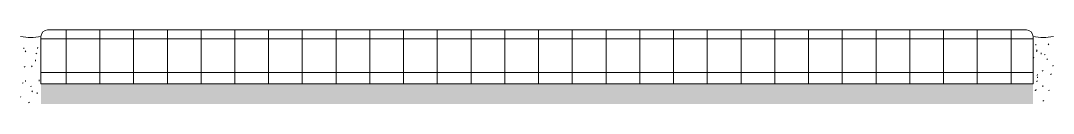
# Model space of a CAD drawing. Header units: metres. Extents: x -2 to 152, y 0 to 11.
import ezdxf

# ---------------------------------------------------------------- set-up
doc = ezdxf.new("R2010")
doc.units = ezdxf.units.M
doc.layers.add('A-DETL-GENF', color=92, linetype='Continuous', lineweight=18)
pattern_1 = [(27, (10070.229, 1454.666), (3.77829049, 3.0474614), [0.16764, -7.982, 0.16764, -4.432, -1]), (27, (10070.229, 1454.666), (3.77829049, 3.0474614), [-12.75, 0.16764, -0.83236]), (58, (10070.229, 1454.666), (1.66906841, 4.55814772), [0.16764, -7.932, 0.16764, -8.032, -1]), (58, (10070.229, 1454.666), (1.66906841, 4.55814772), [-16.3, 0.16764, -0.83236]), (81, (10070.229, 1454.666), (-0.24462463, 4.84795408), [0.16764, -7.832, 0.16764, -4.362, -1]), (81, (10070.229, 1454.666), (-0.24462463, 4.84795408), [-12.53, 0.16764, -0.83236])]

# ---------------------------------------------------------------- blocks, each defined once
blk = doc.blocks.new('43 vloertegel - B 150-827783-00_0 Basismaterialen')
at = {"layer": 'A-DETL-GENF', "lineweight": 13}
h = blk.add_hatch(dxfattribs=at)
h.set_pattern_fill('FP_690', color=256, style=0, pattern_type=2)
h.set_pattern_definition([(0, (10070.229, 1454.666), (0, 5), []), (90, (10070.229, 1454.666), (-5, 3e-16), [])])
h.paths.add_polyline_path([(148.5, 3), (148.47, 10.26), (148.37, 10.5), (148.21, 10.71), (148, 10.87), (147.76, 10.97), (147.5, 11), (2.24, 10.97), (2, 10.87), (1.79, 10.71), (1.63, 10.5), (1.53, 10.26), (1.5, 10), (1.5, 3)])
h = blk.add_hatch(dxfattribs=at)
h.set_pattern_fill('FP_689', color=256, style=0, pattern_type=2)
h.set_pattern_definition(pattern_1)
h.paths.add_polyline_path([(1.5, 0), (1.5, 10), (0, 9.89), (-1.5, 10), (-1.5, 0)])
h = blk.add_hatch(dxfattribs=at)
h.set_pattern_fill('FP_689', color=256, style=0, pattern_type=2)
h.set_pattern_definition(pattern_1)
h.paths.add_polyline_path([(148.5, 0), (151.5, 0), (151.5, 10), (150, 9.89), (148.5, 10), (148.5, 3)])
h = blk.add_hatch(dxfattribs=at)
h.set_pattern_fill('FP_689', color=256, style=0, pattern_type=2)
h.set_pattern_definition(pattern_1)
h.paths.add_polyline_path([(147.5, 0), (148.5, 0), (148.5, 3), (1.5, 3), (1.5, 0), (2.5, 0)])
at = {"layer": 'A-DETL-GENF'}
for p, q in [((147.5, 11), (2.5, 11)), ((1.5, 10), (1.5, 3)), ((148.5, 3), (148.5, 10)), ((1.5, 3), (148.5, 3))]:
    blk.add_line(p, q, dxfattribs=at)
for centre, radius, start, end in [((2.5, 10), 1, 90, 180), ((147.5, 10), 1, 360, 90), ((0, 19.8), 9.91, 261.296, 278.704), ((150, 19.8), 9.91, 261.296, 278.704)]:
    blk.add_arc(centre, radius, start, end, dxfattribs=at)

msp = doc.modelspace()

# ---------------------------------------------------------------- block references
msp.add_blockref('43 vloertegel - B 150-827783-00_0 Basismaterialen', (0, 0))

doc.saveas('drawing.dxf')
